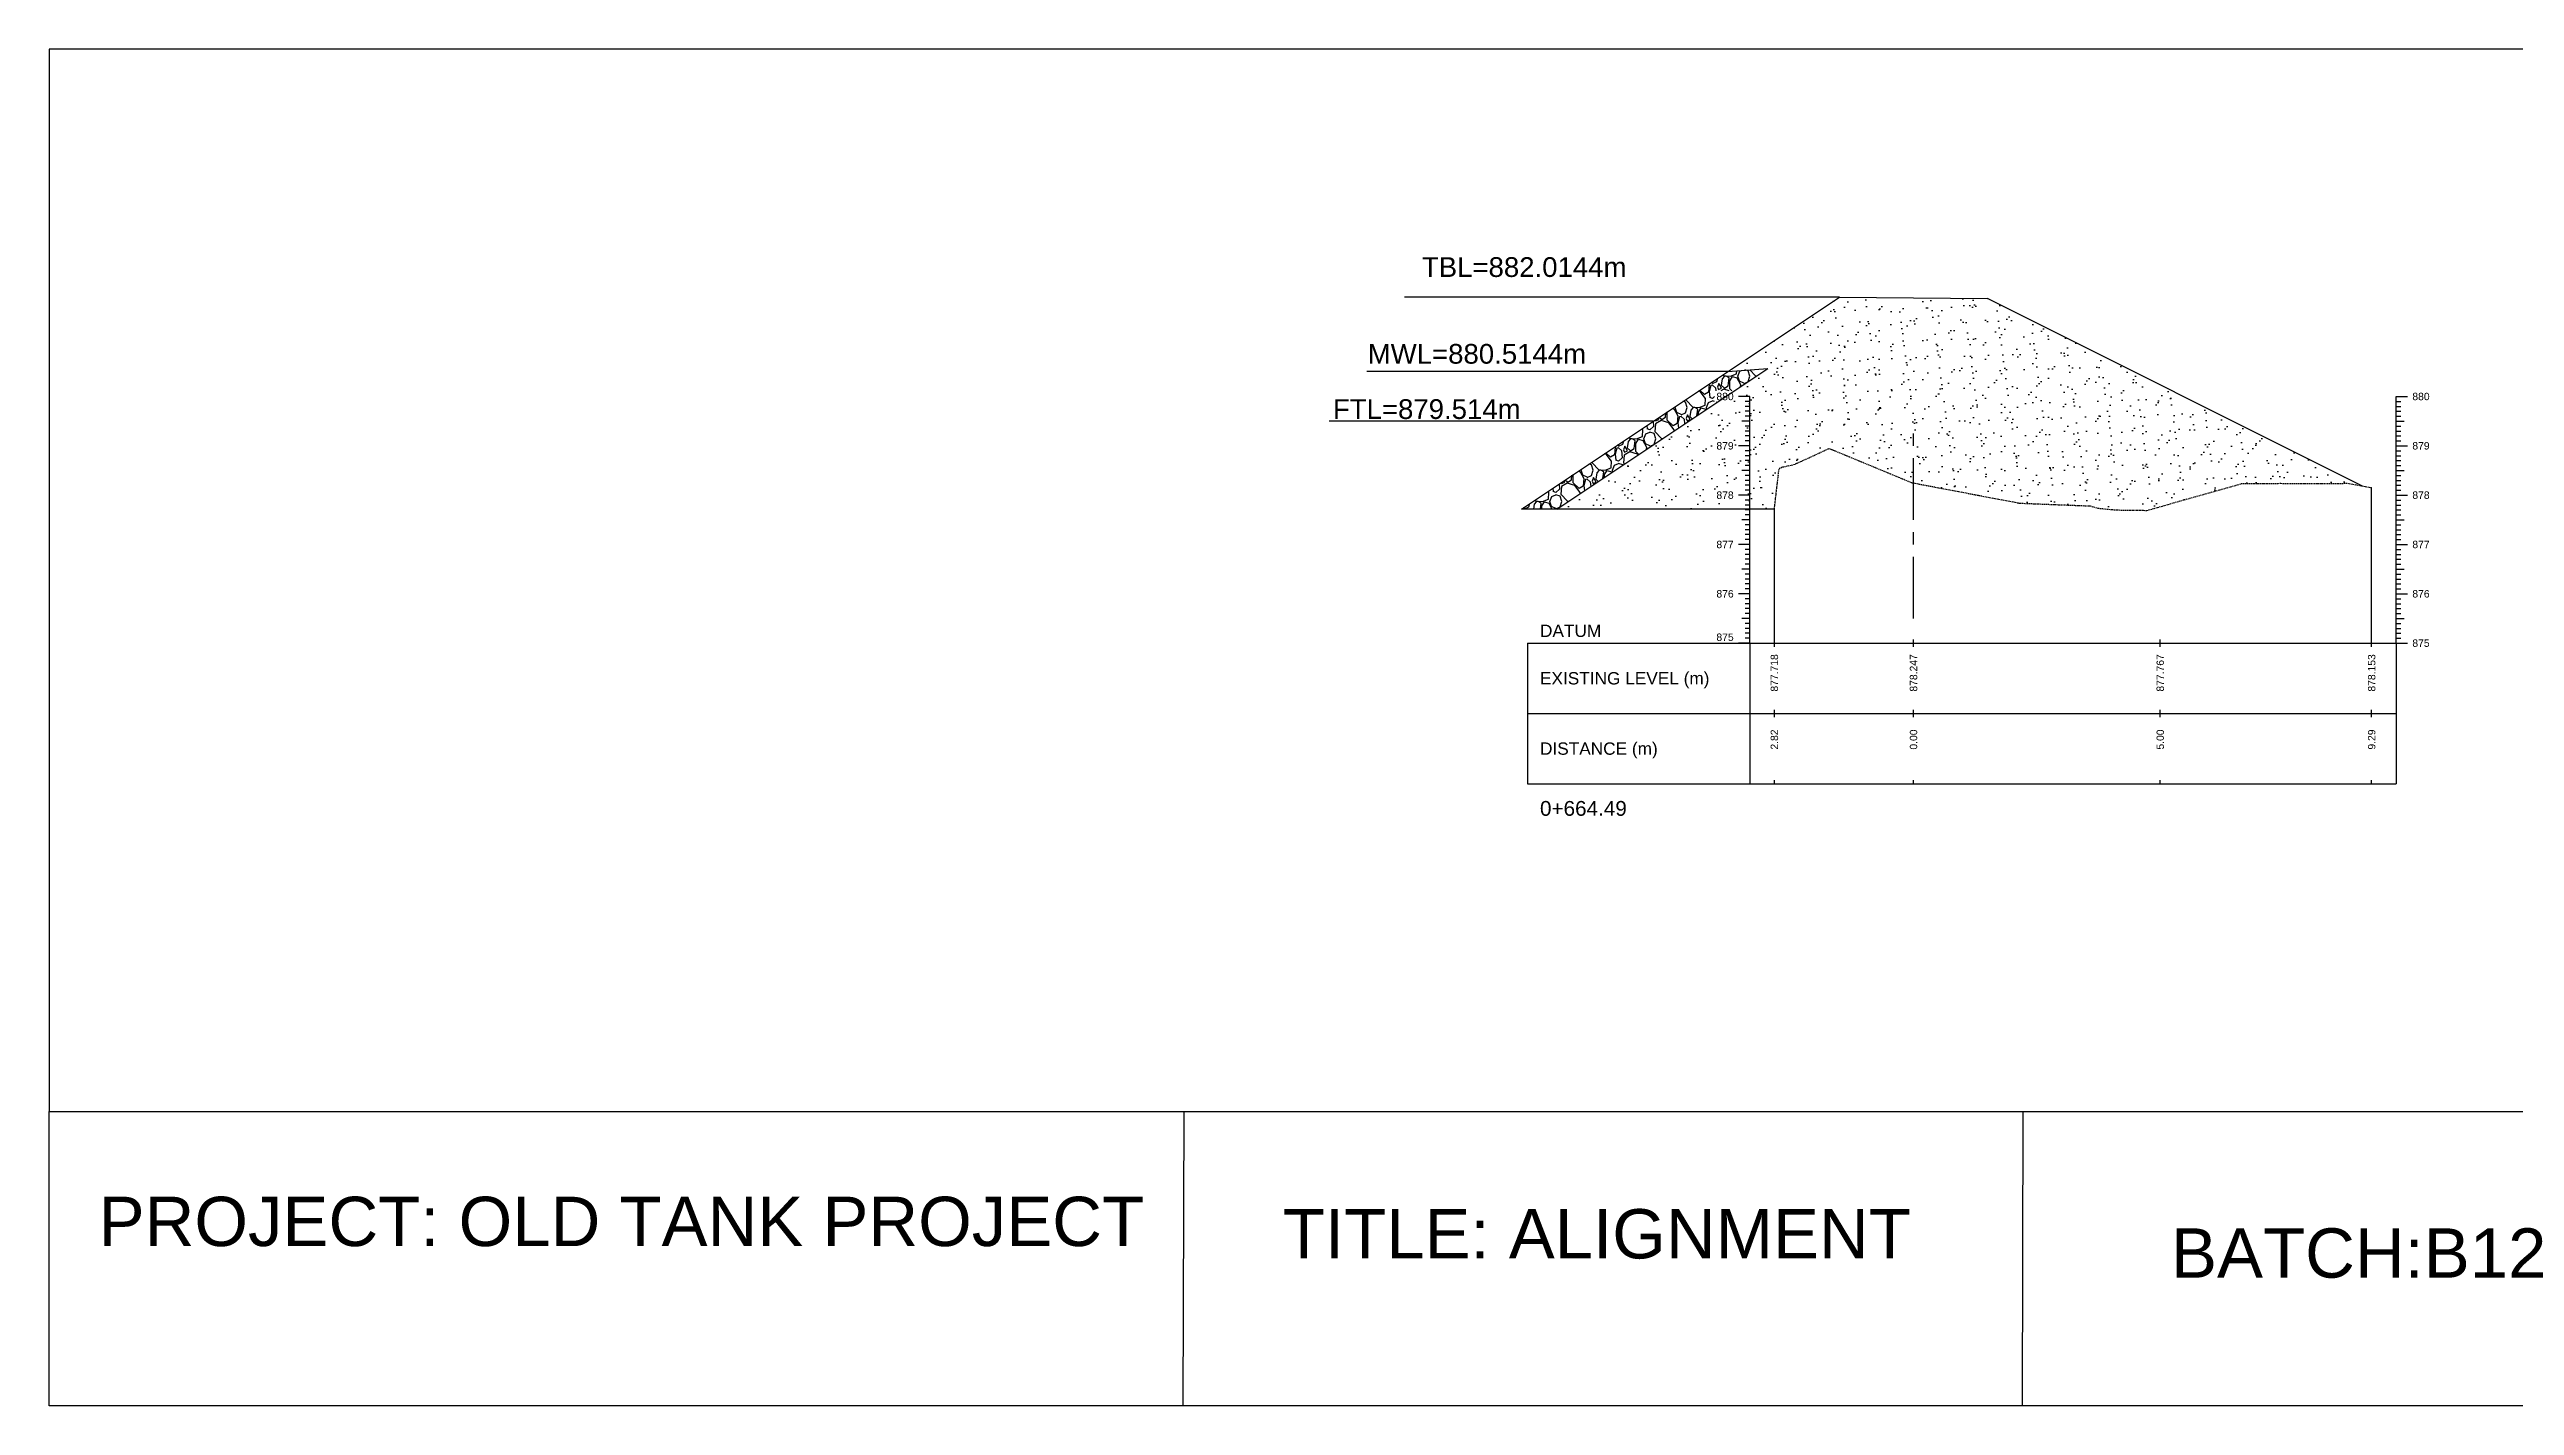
# Model space of a CAD drawing. Header units: millimetres. Extents: x 2640 to 12113, y 6003 to 13668.
# Drawn here: x 3526.7 to 4026.3, y 6031 to 6306 of the extents above; entities that cross this region are included whole.
import ezdxf
from ezdxf.enums import TextEntityAlignment as Align

# ---------------------------------------------------------------- set-up
doc = ezdxf.new("R2010")
doc.units = ezdxf.units.MM
doc.linetypes.add('CENTER', pattern=[2, 1.25, -0.25, 0.25, -0.25])
doc.linetypes.add('HIDDEN', pattern=[0.375, 0.25, -0.125])
for name, color, linetype in [('CL', 6, 'CENTER'), ('CS_Drawing', 7, 'Continuous'), ('GL', 3, 'HIDDEN')]:
    doc.layers.add(name, color=color, linetype=linetype)
doc.styles.get("Standard").update_dxf_attribs({"font": 'arial.ttf'})

msp = doc.modelspace()

# ---------------------------------------------------------------- hatches: boundary and pattern name
h = msp.add_hatch()
h.set_pattern_fill('AR-SAND', color=256, scale=0.1, angle=90)
h.set_pattern_definition([(127.5, (11515.4968, -1177.1325), (-4.8941324, -0.1600031), [0, -3.8608, 0, -4.318, 0, -4.1275]), (97.5, (11515.497, -1177.1325), (-7.168251, 4.495233), [0, -2.0828, 0, -3.4798, 0, -1.3335]), (57.5, (11515.497, -1180.2567), (-0.0143718, 7.9099237), [0, -1.27, 0, -4.572, 0, -5.969]), (47.5, (11515.497, -1180.2567), (-2.2292932, 7.6355645), [0, -0.635, 0, -2.9972, 0, -3.429])])
h.paths.add_polyline_path([(3889.497, 6255.742), (3866.881, 6240.665), (3874.946, 6241.235), (3832.231, 6212.757), (3876.296, 6212.757), (3877.254, 6220.987), (3877.97, 6221.287), (3880.253, 6221.767), (3887.246, 6224.977), (3887.265, 6225.104), (3904.15, 6218.113), (3926.043, 6213.947), (3940.245, 6213.397), (3940.267, 6213.387), (3941.862, 6212.937), (3944.739, 6212.657), (3945.81, 6212.577), (3948.88, 6212.517), (3951.915, 6212.517), (3970.936, 6217.907), (3975.076, 6217.927), (3978.97, 6217.977), (3981.588, 6217.907), (3994.341, 6217.99), (3919.495, 6255.413)])
h.paths.add_polyline_path([(3864.166, 6234.419), (3868.429, 6234.419), (3868.429, 6236.716), (3864.166, 6236.716)], flags=25)
h.paths.add_polyline_path([(3864.166, 6224.419), (3868.429, 6224.419), (3868.429, 6226.716), (3864.166, 6226.716)], flags=24)
h.paths.add_polyline_path([(3864.166, 6214.419), (3868.429, 6214.419), (3868.429, 6216.716), (3864.166, 6216.716)], flags=24)

# ---------------------------------------------------------------- linework, layer by layer
at = {"color": 1}
msp.add_line((3889.497, 6255.742), (3801.33, 6255.742), dxfattribs=at)
for p, q in [((3825.02, 6212.757), (3889.497, 6255.742)), ((3889.497, 6255.742), (3919.495, 6255.413)), ((3995.458, 6217.431), (3919.495, 6255.413)), ((3832.231, 6212.757), (3874.946, 6241.235)), ((3866.881, 6240.665), (3874.946, 6241.235))]:
    msp.add_line(p, q)
at = {"linetype": 'Continuous'}
for p, q in [((3868.636, 6240.176), (3868.666, 6240.791)), ((3869.271, 6240.684), (3869.656, 6240.861)), ((3870.986, 6240.747), (3870.5, 6240.921)), ((3871.303, 6239.668), (3870.986, 6240.747)), ((3871.308, 6240.978), (3872.446, 6239.731)), ((3861.27, 6236.556), (3860.897, 6236.676)), ((3862.159, 6235.985), (3861.181, 6236.865)), ((3862.35, 6235.159), (3861.27, 6236.556)), ((3862.921, 6236.429), (3862.159, 6235.985)), ((3863.048, 6238.017), (3862.921, 6236.429)), ((3863.012, 6238.086), (3863.048, 6238.017)), ((3863.429, 6237.826), (3863.112, 6236.556)), ((3863.112, 6236.556), (3863.239, 6235.35)), ((3863.747, 6237.89), (3863.429, 6237.826)), ((3863.747, 6238.271), (3863.468, 6238.39)), ((3863.747, 6238.207), (3864.636, 6238.588)), ((3863.747, 6237.89), (3864.382, 6237.318)), ((3864.382, 6237.318), (3864.434, 6236.716)), ((3864.636, 6238.588), (3864.848, 6239.31)), ((3865.017, 6238.207), (3864.763, 6237.445)), ((3864.763, 6237.445), (3864.953, 6237.001)), ((3864.953, 6237.001), (3865.588, 6237.255)), ((3865.588, 6237.255), (3865.017, 6238.207)), ((3866.033, 6237.064), (3865.464, 6236.716)), ((3865.715, 6239.16), (3865.525, 6237.89)), ((3865.525, 6237.89), (3866.16, 6237.255)), ((3866.16, 6239.668), (3865.715, 6239.16)), ((3865.863, 6239.986), (3866.096, 6239.731)), ((3867.119, 6236.716), (3866.033, 6237.064)), ((3866.096, 6239.731), (3867.43, 6239.668)), ((3866.541, 6239.668), (3866.16, 6239.668)), ((3866.16, 6237.255), (3866.922, 6237.763)), ((3867.112, 6239.35), (3866.541, 6239.668)), ((3866.922, 6237.763), (3867.112, 6239.35)), ((3867.239, 6238.779), (3867.811, 6239.604)), ((3867.239, 6237.128), (3867.239, 6238.779)), ((3867.696, 6236.716), (3867.239, 6237.128)), ((3867.43, 6239.668), (3868.636, 6240.176)), ((3867.811, 6239.604), (3868.7, 6239.35)), ((3868.7, 6239.35), (3869.398, 6238.017)), ((3868.89, 6239.668), (3869.271, 6240.684)), ((3869.208, 6238.652), (3868.89, 6239.668)), ((3870.097, 6238.271), (3869.208, 6238.652)), ((3869.398, 6238.017), (3869.358, 6237.509)), ((3869.779, 6237.826), (3869.768, 6237.783)), ((3869.857, 6237.842), (3869.779, 6237.826)), ((3870.097, 6238.207), (3870.96, 6238.577)), ((3870.988, 6238.596), (3871.303, 6239.668)), ((3872.51, 6239.668), (3872.389, 6239.53)), ((3872.446, 6239.731), (3872.675, 6239.72)), ((3872.596, 6239.668), (3872.51, 6239.668)), ((3852.166, 6230.855), (3852.253, 6230.651)), ((3852.253, 6230.651), (3852.888, 6230.905)), ((3852.888, 6230.905), (3852.703, 6231.213)), ((3852.972, 6231.392), (3853.46, 6230.905)), ((3853.46, 6230.905), (3854.222, 6231.413)), ((3854.222, 6231.413), (3854.328, 6232.296)), ((3854.539, 6232.429), (3854.551, 6232.445)), ((3854.539, 6230.778), (3854.539, 6232.429)), ((3855.809, 6229.635), (3854.539, 6230.778)), ((3855.568, 6233.123), (3856, 6233)), ((3856, 6233), (3856.698, 6231.667)), ((3856.19, 6233.318), (3856.301, 6233.611)), ((3856.508, 6232.302), (3856.19, 6233.318)), ((3857.397, 6231.921), (3856.508, 6232.302)), ((3856.698, 6231.667), (3856.571, 6230.079)), ((3857.079, 6231.476), (3856.762, 6230.206)), ((3857.397, 6231.54), (3857.079, 6231.476)), ((3857.397, 6231.857), (3858.286, 6232.238)), ((3857.397, 6231.54), (3858.032, 6230.968)), ((3858.286, 6234.397), (3857.76, 6234.585)), ((3858.032, 6230.968), (3858.115, 6230.014)), ((3858.603, 6233.318), (3858.286, 6234.397)), ((3858.286, 6232.238), (3858.603, 6233.318)), ((3858.429, 6235.03), (3858.413, 6234.842)), ((3858.413, 6234.842), (3859.746, 6233.381)), ((3858.667, 6231.857), (3858.413, 6231.095)), ((3858.413, 6231.095), (3858.603, 6230.651)), ((3858.603, 6230.651), (3859.238, 6230.905)), ((3859.238, 6230.905), (3858.667, 6231.857)), ((3859.365, 6232.81), (3859.175, 6231.54)), ((3859.175, 6231.54), (3859.666, 6231.048)), ((3859.81, 6233.318), (3859.365, 6232.81)), ((3859.746, 6233.381), (3861.08, 6233.318)), ((3860.191, 6233.318), (3859.81, 6233.318)), ((3860.762, 6233), (3860.191, 6233.318)), ((3860.603, 6231.672), (3860.762, 6233)), ((3860.889, 6232.429), (3861.461, 6233.254)), ((3860.889, 6231.863), (3860.889, 6232.429)), ((3861.08, 6233.318), (3862.286, 6233.826)), ((3861.461, 6233.254), (3862.35, 6233)), ((3862.286, 6233.826), (3862.35, 6235.159)), ((3862.35, 6233), (3862.413, 6232.879)), ((3862.54, 6233.318), (3862.921, 6234.334)), ((3862.632, 6233.025), (3862.54, 6233.318)), ((3862.921, 6234.334), (3863.747, 6234.715)), ((3863.747, 6235.159), (3863.239, 6235.35)), ((3864.166, 6235.544), (3863.747, 6235.159)), ((3864.166, 6234.565), (3863.747, 6234.715)), ((3864.636, 6234.397), (3864.575, 6234.419)), ((3864.645, 6234.367), (3864.636, 6234.397)), ((3844.697, 6225.507), (3845.586, 6225.888)), ((3845.586, 6225.888), (3845.798, 6226.61)), ((3846.665, 6226.46), (3846.475, 6225.19)), ((3847.11, 6226.968), (3846.665, 6226.46)), ((3846.813, 6227.286), (3847.046, 6227.031)), ((3847.046, 6227.031), (3848.38, 6226.968)), ((3847.491, 6226.968), (3847.11, 6226.968)), ((3848.062, 6226.65), (3847.491, 6226.968)), ((3847.872, 6225.063), (3848.062, 6226.65)), ((3848.189, 6226.079), (3848.761, 6226.904)), ((3848.189, 6224.428), (3848.189, 6226.079)), ((3848.38, 6226.968), (3849.586, 6227.476)), ((3848.761, 6226.904), (3849.65, 6226.65)), ((3849.65, 6228.809), (3849.462, 6229.052)), ((3849.586, 6227.476), (3849.65, 6228.809)), ((3849.65, 6226.65), (3850.348, 6225.317)), ((3849.84, 6226.968), (3850.221, 6227.984)), ((3850.158, 6225.952), (3849.84, 6226.968)), ((3851.047, 6225.571), (3850.158, 6225.952)), ((3850.221, 6227.984), (3851.047, 6228.365)), ((3850.463, 6229.72), (3850.539, 6229)), ((3851.047, 6228.809), (3850.539, 6229)), ((3851.809, 6229.508), (3851.047, 6228.809)), ((3851.936, 6228.047), (3851.047, 6228.365)), ((3851.047, 6225.507), (3851.91, 6225.877)), ((3851.718, 6230.556), (3851.809, 6229.508)), ((3852.253, 6226.968), (3851.936, 6228.047)), ((3851.938, 6225.896), (3852.253, 6226.968)), ((3852.19, 6230.016), (3852.063, 6228.492)), ((3852.063, 6228.492), (3853.396, 6227.031)), ((3853.333, 6230.714), (3852.19, 6230.016)), ((3854.92, 6230.206), (3853.333, 6230.714)), ((3853.46, 6226.968), (3853.339, 6226.83)), ((3853.396, 6227.031), (3853.625, 6227.02)), ((3853.546, 6226.968), (3853.46, 6226.968)), ((3856, 6228.809), (3854.92, 6230.206)), ((3856.571, 6230.079), (3855.809, 6229.635)), ((3855.99, 6228.597), (3856, 6228.809)), ((3856.762, 6230.206), (3856.869, 6229.183)), ((3837.14, 6220.618), (3837.251, 6220.911)), ((3839.236, 6221.697), (3838.71, 6221.885)), ((3839.553, 6220.618), (3839.236, 6221.697)), ((3839.379, 6222.33), (3839.363, 6222.142)), ((3839.363, 6222.142), (3840.696, 6220.681)), ((3842.22, 6223.856), (3841.847, 6223.976)), ((3842.03, 6220.618), (3843.236, 6221.126)), ((3843.109, 6223.285), (3842.131, 6224.165)), ((3843.3, 6222.459), (3842.22, 6223.856)), ((3843.871, 6223.729), (3843.109, 6223.285)), ((3843.236, 6221.126), (3843.3, 6222.459)), ((3843.49, 6220.618), (3843.871, 6221.634)), ((3843.998, 6225.317), (3843.871, 6223.729)), ((3843.871, 6221.634), (3844.697, 6222.015)), ((3843.962, 6225.386), (3843.998, 6225.317)), ((3844.379, 6225.126), (3844.062, 6223.856)), ((3844.062, 6223.856), (3844.189, 6222.65)), ((3844.697, 6222.459), (3844.189, 6222.65)), ((3844.697, 6225.19), (3844.379, 6225.126)), ((3844.697, 6225.571), (3844.418, 6225.69)), ((3844.697, 6225.19), (3845.332, 6224.618)), ((3845.459, 6223.158), (3844.697, 6222.459)), ((3845.586, 6221.697), (3844.697, 6222.015)), ((3845.332, 6224.618), (3845.459, 6223.158)), ((3845.595, 6221.667), (3845.586, 6221.697)), ((3845.967, 6225.507), (3845.713, 6224.745)), ((3845.713, 6224.745), (3845.903, 6224.301)), ((3845.84, 6223.666), (3845.713, 6222.142)), ((3845.713, 6222.142), (3845.938, 6221.895)), ((3846.983, 6224.364), (3845.84, 6223.666)), ((3845.903, 6224.301), (3846.538, 6224.555)), ((3846.538, 6224.555), (3845.967, 6225.507)), ((3846.475, 6225.19), (3847.11, 6224.555)), ((3848.57, 6223.856), (3846.983, 6224.364)), ((3847.11, 6224.555), (3847.872, 6225.063)), ((3848.847, 6223.835), (3848.189, 6224.428)), ((3848.675, 6223.72), (3848.57, 6223.856)), ((3850.348, 6225.317), (3850.308, 6224.809)), ((3850.729, 6225.126), (3850.718, 6225.083)), ((3850.807, 6225.142), (3850.729, 6225.126)), ((3830.6, 6216.109), (3830.412, 6216.352)), ((3830.536, 6214.776), (3830.6, 6216.109)), ((3831.413, 6217.02), (3831.489, 6216.3)), ((3831.997, 6216.109), (3831.489, 6216.3)), ((3832.759, 6216.808), (3831.997, 6216.109)), ((3832.668, 6217.856), (3832.759, 6216.808)), ((3833.14, 6217.316), (3833.013, 6215.792)), ((3833.013, 6215.792), (3834.346, 6214.331)), ((3833.116, 6218.155), (3833.203, 6217.951)), ((3834.283, 6218.014), (3833.14, 6217.316)), ((3833.203, 6217.951), (3833.838, 6218.205)), ((3833.838, 6218.205), (3833.653, 6218.513)), ((3833.922, 6218.692), (3834.41, 6218.205)), ((3835.87, 6217.506), (3834.283, 6218.014)), ((3834.41, 6218.205), (3835.172, 6218.713)), ((3835.172, 6218.713), (3835.278, 6219.596)), ((3835.489, 6219.729), (3835.501, 6219.745)), ((3835.489, 6218.078), (3835.489, 6219.729)), ((3836.759, 6216.935), (3835.489, 6218.078)), ((3836.95, 6216.109), (3835.87, 6217.506)), ((3836.518, 6220.423), (3836.95, 6220.3)), ((3837.521, 6217.379), (3836.759, 6216.935)), ((3836.94, 6215.897), (3836.95, 6216.109)), ((3836.95, 6220.3), (3837.648, 6218.967)), ((3837.458, 6219.602), (3837.14, 6220.618)), ((3838.347, 6219.221), (3837.458, 6219.602)), ((3837.648, 6218.967), (3837.521, 6217.379)), ((3838.029, 6218.776), (3837.712, 6217.506)), ((3837.712, 6217.506), (3837.819, 6216.483)), ((3838.347, 6218.84), (3838.029, 6218.776)), ((3838.347, 6219.157), (3839.236, 6219.538)), ((3838.347, 6218.84), (3838.982, 6218.268)), ((3838.982, 6218.268), (3839.065, 6217.314)), ((3839.236, 6219.538), (3839.553, 6220.618)), ((3839.617, 6219.157), (3839.363, 6218.395)), ((3839.363, 6218.395), (3839.553, 6217.951)), ((3839.553, 6217.951), (3840.188, 6218.205)), ((3840.188, 6218.205), (3839.617, 6219.157)), ((3840.315, 6220.11), (3840.125, 6218.84)), ((3840.125, 6218.84), (3840.616, 6218.348)), ((3840.76, 6220.618), (3840.315, 6220.11)), ((3840.696, 6220.681), (3842.03, 6220.618)), ((3841.141, 6220.618), (3840.76, 6220.618)), ((3841.712, 6220.3), (3841.141, 6220.618)), ((3841.553, 6218.972), (3841.712, 6220.3)), ((3841.839, 6219.729), (3842.411, 6220.554)), ((3841.839, 6219.163), (3841.839, 6219.729)), ((3842.411, 6220.554), (3843.3, 6220.3)), ((3843.3, 6220.3), (3843.363, 6220.179)), ((3843.582, 6220.325), (3843.49, 6220.618)), ((3825.647, 6212.871), (3825.368, 6212.99)), ((3825.647, 6212.807), (3826.536, 6213.188)), ((3826.536, 6213.188), (3826.748, 6213.91)), ((3826.917, 6212.807), (3826.9, 6212.757)), ((3826.947, 6212.757), (3826.917, 6212.807)), ((3827.615, 6213.76), (3827.465, 6212.757)), ((3828.06, 6214.268), (3827.615, 6213.76)), ((3827.763, 6214.586), (3827.996, 6214.331)), ((3827.996, 6214.331), (3829.33, 6214.268)), ((3828.441, 6214.268), (3828.06, 6214.268)), ((3829.012, 6213.95), (3828.441, 6214.268)), ((3828.869, 6212.757), (3829.012, 6213.95)), ((3829.139, 6213.379), (3829.711, 6214.204)), ((3829.139, 6212.757), (3829.139, 6213.379)), ((3829.33, 6214.268), (3830.536, 6214.776)), ((3829.711, 6214.204), (3830.6, 6213.95)), ((3830.6, 6213.95), (3831.225, 6212.757)), ((3830.79, 6214.268), (3831.171, 6215.284)), ((3831.108, 6213.252), (3830.79, 6214.268)), ((3831.997, 6212.871), (3831.108, 6213.252)), ((3831.171, 6215.284), (3831.997, 6215.665)), ((3832.886, 6215.347), (3831.997, 6215.665)), ((3831.997, 6212.807), (3832.86, 6213.177)), ((3833.203, 6214.268), (3832.886, 6215.347)), ((3832.888, 6213.196), (3833.203, 6214.268)), ((3834.41, 6214.268), (3834.289, 6214.13)), ((3834.346, 6214.331), (3834.575, 6214.32)), ((3834.496, 6214.268), (3834.41, 6214.268))]:
    msp.add_line(p, q, dxfattribs=at)
at = {"color": 4}
msp.add_line((3866.881, 6240.665), (3793.715, 6240.665), dxfattribs=at)
at = {"color": 6}
msp.add_line((3851.75, 6230.577), (3786.083, 6230.577), dxfattribs=at)
at = {"color": 85, "true_color": 0x58ba48}
msp.add_line((3876.296, 6212.757), (3825.02, 6212.757), dxfattribs=at)
for points in [[(3526.679, 6090.655), (4276.679, 6090.655), (4276.679, 6305.957), (3526.679, 6305.957)], [(3526.679, 6090.655), (4276.679, 6090.655), (4276.679, 6030.996), (3526.679, 6030.996)], [(3756.679, 6090.655), (3926.679, 6090.655), (3926.499, 6030.996), (3756.499, 6030.996)]]:
    msp.add_lwpolyline(points, close=True)
at = {"layer": 'CL', "ltscale": 10}
msp.add_line((3904.496, 6190.577), (3904.496, 6230.577), dxfattribs=at)
at = {"layer": 'CS_Drawing'}
for p, q in [((3871.296, 6235.577), (3869.046, 6235.577)), ((3871.296, 6235.577), (3869.721, 6235.577)), ((3871.296, 6235.577), (3870.396, 6235.577)), ((3871.296, 6234.577), (3870.396, 6234.577)), ((3871.296, 6233.577), (3870.396, 6233.577)), ((3871.296, 6232.577), (3870.396, 6232.577)), ((3871.296, 6231.577), (3870.396, 6231.577)), ((3871.296, 6185.577), (3871.296, 6235.577)), ((4002.347, 6235.577), (4004.597, 6235.577)), ((4002.347, 6235.577), (4003.922, 6235.577)), ((4002.347, 6235.577), (4003.247, 6235.577)), ((4002.347, 6185.577), (4002.347, 6235.577)), ((4002.347, 6234.577), (4003.247, 6234.577)), ((4002.347, 6233.577), (4003.247, 6233.577)), ((4002.347, 6232.577), (4003.247, 6232.577)), ((4002.347, 6231.577), (4003.247, 6231.577)), ((3871.296, 6230.577), (3869.721, 6230.577)), ((3871.296, 6230.577), (3870.396, 6230.577)), ((3871.296, 6229.577), (3870.396, 6229.577)), ((3871.296, 6228.577), (3870.396, 6228.577)), ((3871.296, 6227.577), (3870.396, 6227.577)), ((3871.296, 6226.577), (3870.396, 6226.577)), ((4002.347, 6230.577), (4003.922, 6230.577)), ((4002.347, 6230.577), (4003.247, 6230.577)), ((4002.347, 6229.577), (4003.247, 6229.577)), ((4002.347, 6228.577), (4003.247, 6228.577)), ((4002.347, 6227.577), (4003.247, 6227.577)), ((4002.347, 6226.577), (4003.247, 6226.577)), ((3871.296, 6225.577), (3869.046, 6225.577)), ((3871.296, 6225.577), (3869.721, 6225.577)), ((3871.296, 6225.577), (3870.396, 6225.577)), ((3871.296, 6224.577), (3870.396, 6224.577)), ((3871.296, 6223.577), (3870.396, 6223.577)), ((3871.296, 6222.577), (3870.396, 6222.577)), ((3871.296, 6221.577), (3870.396, 6221.577)), ((4002.347, 6225.577), (4004.597, 6225.577)), ((4002.347, 6225.577), (4003.922, 6225.577)), ((4002.347, 6225.577), (4003.247, 6225.577)), ((4002.347, 6224.577), (4003.247, 6224.577)), ((4002.347, 6223.577), (4003.247, 6223.577)), ((4002.347, 6222.577), (4003.247, 6222.577)), ((4002.347, 6221.577), (4003.247, 6221.577)), ((3871.296, 6220.577), (3869.721, 6220.577)), ((3871.296, 6220.577), (3870.396, 6220.577)), ((3871.296, 6219.577), (3870.396, 6219.577)), ((3871.296, 6218.577), (3870.396, 6218.577)), ((3871.296, 6217.577), (3870.396, 6217.577)), ((3871.296, 6216.577), (3870.396, 6216.577)), ((3997.347, 6185.577), (3997.347, 6217.107)), ((4002.347, 6220.577), (4003.922, 6220.577)), ((4002.347, 6220.577), (4003.247, 6220.577)), ((4002.347, 6219.577), (4003.247, 6219.577)), ((4002.347, 6218.577), (4003.247, 6218.577)), ((4002.347, 6217.577), (4003.247, 6217.577)), ((4002.347, 6216.577), (4003.247, 6216.577)), ((3871.296, 6215.577), (3869.046, 6215.577)), ((3871.296, 6215.577), (3869.721, 6215.577)), ((3871.296, 6215.577), (3870.396, 6215.577)), ((3871.296, 6214.577), (3870.396, 6214.577)), ((3871.296, 6213.577), (3870.396, 6213.577)), ((3871.296, 6212.577), (3870.396, 6212.577)), ((3871.296, 6211.577), (3870.396, 6211.577)), ((3876.296, 6185.577), (3876.296, 6212.757)), ((4002.347, 6215.577), (4004.597, 6215.577)), ((4002.347, 6215.577), (4003.922, 6215.577)), ((4002.347, 6215.577), (4003.247, 6215.577)), ((4002.347, 6214.577), (4003.247, 6214.577)), ((4002.347, 6213.577), (4003.247, 6213.577)), ((4002.347, 6212.577), (4003.247, 6212.577)), ((4002.347, 6211.577), (4003.247, 6211.577)), ((3871.296, 6210.577), (3869.721, 6210.577)), ((3871.296, 6210.577), (3870.396, 6210.577)), ((3871.296, 6209.577), (3870.396, 6209.577)), ((3871.296, 6208.577), (3870.396, 6208.577)), ((3871.296, 6207.577), (3870.396, 6207.577)), ((3871.296, 6206.577), (3870.396, 6206.577)), ((4002.347, 6210.577), (4003.922, 6210.577)), ((4002.347, 6210.577), (4003.247, 6210.577)), ((4002.347, 6209.577), (4003.247, 6209.577)), ((4002.347, 6208.577), (4003.247, 6208.577)), ((4002.347, 6207.577), (4003.247, 6207.577)), ((4002.347, 6206.577), (4003.247, 6206.577)), ((3871.296, 6205.577), (3869.046, 6205.577)), ((3871.296, 6205.577), (3869.721, 6205.577)), ((3871.296, 6205.577), (3870.396, 6205.577)), ((3871.296, 6204.577), (3870.396, 6204.577)), ((3871.296, 6203.577), (3870.396, 6203.577)), ((3871.296, 6202.577), (3870.396, 6202.577)), ((3871.296, 6201.577), (3870.396, 6201.577)), ((4002.347, 6205.577), (4004.597, 6205.577)), ((4002.347, 6205.577), (4003.922, 6205.577)), ((4002.347, 6205.577), (4003.247, 6205.577)), ((4002.347, 6204.577), (4003.247, 6204.577)), ((4002.347, 6203.577), (4003.247, 6203.577)), ((4002.347, 6202.577), (4003.247, 6202.577)), ((4002.347, 6201.577), (4003.247, 6201.577)), ((3871.296, 6200.577), (3869.721, 6200.577)), ((3871.296, 6200.577), (3870.396, 6200.577)), ((3871.296, 6199.577), (3870.396, 6199.577)), ((3871.296, 6198.577), (3870.396, 6198.577)), ((3871.296, 6197.577), (3870.396, 6197.577)), ((3871.296, 6196.577), (3870.396, 6196.577)), ((4002.347, 6200.577), (4003.922, 6200.577)), ((4002.347, 6200.577), (4003.247, 6200.577)), ((4002.347, 6199.577), (4003.247, 6199.577)), ((4002.347, 6198.577), (4003.247, 6198.577)), ((4002.347, 6197.577), (4003.247, 6197.577)), ((4002.347, 6196.577), (4003.247, 6196.577)), ((3871.296, 6195.577), (3869.046, 6195.577)), ((3871.296, 6195.577), (3869.721, 6195.577)), ((3871.296, 6195.577), (3870.396, 6195.577)), ((3871.296, 6194.577), (3870.396, 6194.577)), ((3871.296, 6193.577), (3870.396, 6193.577)), ((3871.296, 6192.577), (3870.396, 6192.577)), ((3871.296, 6191.577), (3870.396, 6191.577)), ((4002.347, 6195.577), (4004.597, 6195.577)), ((4002.347, 6195.577), (4003.922, 6195.577)), ((4002.347, 6195.577), (4003.247, 6195.577)), ((4002.347, 6194.577), (4003.247, 6194.577)), ((4002.347, 6193.577), (4003.247, 6193.577)), ((4002.347, 6192.577), (4003.247, 6192.577)), ((4002.347, 6191.577), (4003.247, 6191.577)), ((3871.296, 6190.577), (3869.721, 6190.577)), ((3871.296, 6190.577), (3870.396, 6190.577)), ((3871.296, 6189.577), (3870.396, 6189.577)), ((3871.296, 6188.577), (3870.396, 6188.577)), ((3871.296, 6187.577), (3870.396, 6187.577)), ((3871.296, 6186.577), (3870.396, 6186.577)), ((3876.296, 6184.827), (3876.296, 6186.327)), ((3904.496, 6184.827), (3904.496, 6186.327)), ((3954.496, 6184.827), (3954.496, 6186.327)), ((3997.347, 6184.827), (3997.347, 6186.327)), ((4002.347, 6190.577), (4003.922, 6190.577)), ((4002.347, 6190.577), (4003.247, 6190.577)), ((4002.347, 6189.577), (4003.247, 6189.577)), ((4002.347, 6188.577), (4003.247, 6188.577)), ((4002.347, 6187.577), (4003.247, 6187.577)), ((4002.347, 6186.577), (4003.247, 6186.577)), ((3826.296, 6185.577), (3871.296, 6185.577)), ((3826.296, 6185.577), (3826.296, 6157.077)), ((3871.296, 6185.577), (3869.046, 6185.577)), ((3871.296, 6185.577), (3869.721, 6185.577)), ((3871.296, 6185.577), (3870.396, 6185.577)), ((3871.296, 6185.577), (4002.347, 6185.577)), ((3871.296, 6185.577), (3871.296, 6157.077)), ((4002.347, 6185.577), (4004.597, 6185.577)), ((4002.347, 6185.577), (4003.922, 6185.577)), ((4002.347, 6185.577), (4003.247, 6185.577)), ((4002.347, 6185.577), (4002.347, 6157.077)), ((3826.296, 6171.327), (3871.296, 6171.327)), ((3871.296, 6171.327), (4002.347, 6171.327)), ((3871.296, 6171.327), (4002.347, 6171.327)), ((3876.296, 6170.577), (3876.296, 6172.077)), ((3904.496, 6170.577), (3904.496, 6172.077)), ((3954.496, 6170.577), (3954.496, 6172.077)), ((3997.347, 6170.577), (3997.347, 6172.077)), ((3826.296, 6157.077), (3871.296, 6157.077)), ((3871.296, 6157.077), (4002.347, 6157.077)), ((3876.296, 6157.077), (3876.296, 6157.827)), ((3904.496, 6157.077), (3904.496, 6157.827)), ((3954.496, 6157.077), (3954.496, 6157.827)), ((3997.347, 6157.077), (3997.347, 6157.827))]:
    msp.add_line(p, q, dxfattribs=at)
at = {"layer": 'GL'}
msp.add_lwpolyline([(3876.296, 6212.757), (3877.254, 6220.987), (3877.97, 6221.287), (3880.253, 6221.767), (3887.246, 6224.977), (3887.259, 6225.067), (3887.619, 6224.957), (3904.067, 6218.147), (3904.156, 6218.107), (3904.496, 6218.047), (3926.043, 6213.947), (3940.245, 6213.397), (3940.267, 6213.387), (3941.862, 6212.937), (3944.739, 6212.657), (3945.81, 6212.577), (3948.88, 6212.517), (3949.867, 6212.517), (3950.386, 6212.517), (3951.809, 6212.487), (3970.936, 6217.907), (3975.076, 6217.927), (3978.97, 6217.977), (3981.588, 6217.907), (3992.434, 6217.977), (3997.305, 6217.097), (3997.347, 6217.107)], dxfattribs=at)

# ---------------------------------------------------------------- texts
at = {"color": 1, "insert": (3846.326, 6263.81), "char_height": 4, "attachment_point": 3}
msp.add_mtext_dynamic_manual_height_columns('TBL=882.0144m', width=39.40702, gutter_width=20, heights=[0], dxfattribs=at)
at = {"color": 4, "insert": (3838.138, 6246.226), "char_height": 4, "attachment_point": 3}
msp.add_mtext_dynamic_manual_height_columns('MWL=880.5144m', width=39.40702, gutter_width=20, heights=[0], dxfattribs=at)
at = {"color": 6, "insert": (3824.873, 6235.018), "char_height": 4, "attachment_point": 3}
msp.add_mtext_dynamic_manual_height_columns('FTL=879.514m', width=39.40702, gutter_width=20, heights=[0], dxfattribs=at)
at = {"char_height": 10, "attachment_point": 1}
for s, insert in [('PROJECT: OLD TANK PROJECT', (3536.679, 6073.356)), ('TITLE: ALIGNMENT', (3776.679, 6070.84)), ('BATCH:B12', (3956.691, 6066.95))]:
    msp.add_mtext_dynamic_manual_height_columns(s, width=240, gutter_width=500, heights=[0], dxfattribs=dict(at, insert=insert))
at = {"layer": 'CS_Drawing'}
for s, p in [('880', (3868.046, 6235.577)), ('879', (3868.046, 6225.577)), ('878', (3868.046, 6215.577)), ('877', (3868.046, 6205.577)), ('876', (3868.046, 6195.577))]:
    msp.add_text(s, height=1.5, dxfattribs=at).set_placement(p, align=Align.MIDDLE_RIGHT)
for s, height, p in [('880', 1.5, (4005.597, 6235.577)), ('879', 1.5, (4005.597, 6225.577)), ('878', 1.5, (4005.597, 6215.577)), ('877', 1.5, (4005.597, 6205.577)), ('876', 1.5, (4005.597, 6195.577)), ('DATUM', 2.5, (3828.796, 6188.077)), ('875', 1.5, (4005.597, 6185.577)), ('875', 1.5, (4005.597, 6185.577)), ('EXISTING LEVEL (m)', 2.5, (3828.796, 6178.452)), ('DISTANCE (m)', 2.5, (3828.796, 6164.202)), ('0+664.49', 3, (3828.796, 6152.077))]:
    msp.add_text(s, height=height, dxfattribs=at).set_placement(p, align=Align.MIDDLE_LEFT)
msp.add_text('875', height=1.5, dxfattribs=at).set_placement((3868.046, 6186.027), align=Align.RIGHT)
for s, p in [('877.718', (3876.296, 6183.327)), ('878.247', (3904.496, 6183.327)), ('877.767', (3954.496, 6183.327)), ('878.153', (3997.347, 6183.327)), ('2.82', (3876.296, 6168.077)), ('0.00', (3904.496, 6168.077)), ('5.00', (3954.496, 6168.077)), ('9.29', (3997.347, 6168.077))]:
    msp.add_text(s, height=1.5, rotation=90, dxfattribs=at).set_placement(p, align=Align.MIDDLE_RIGHT)

doc.saveas('drawing.dxf')
